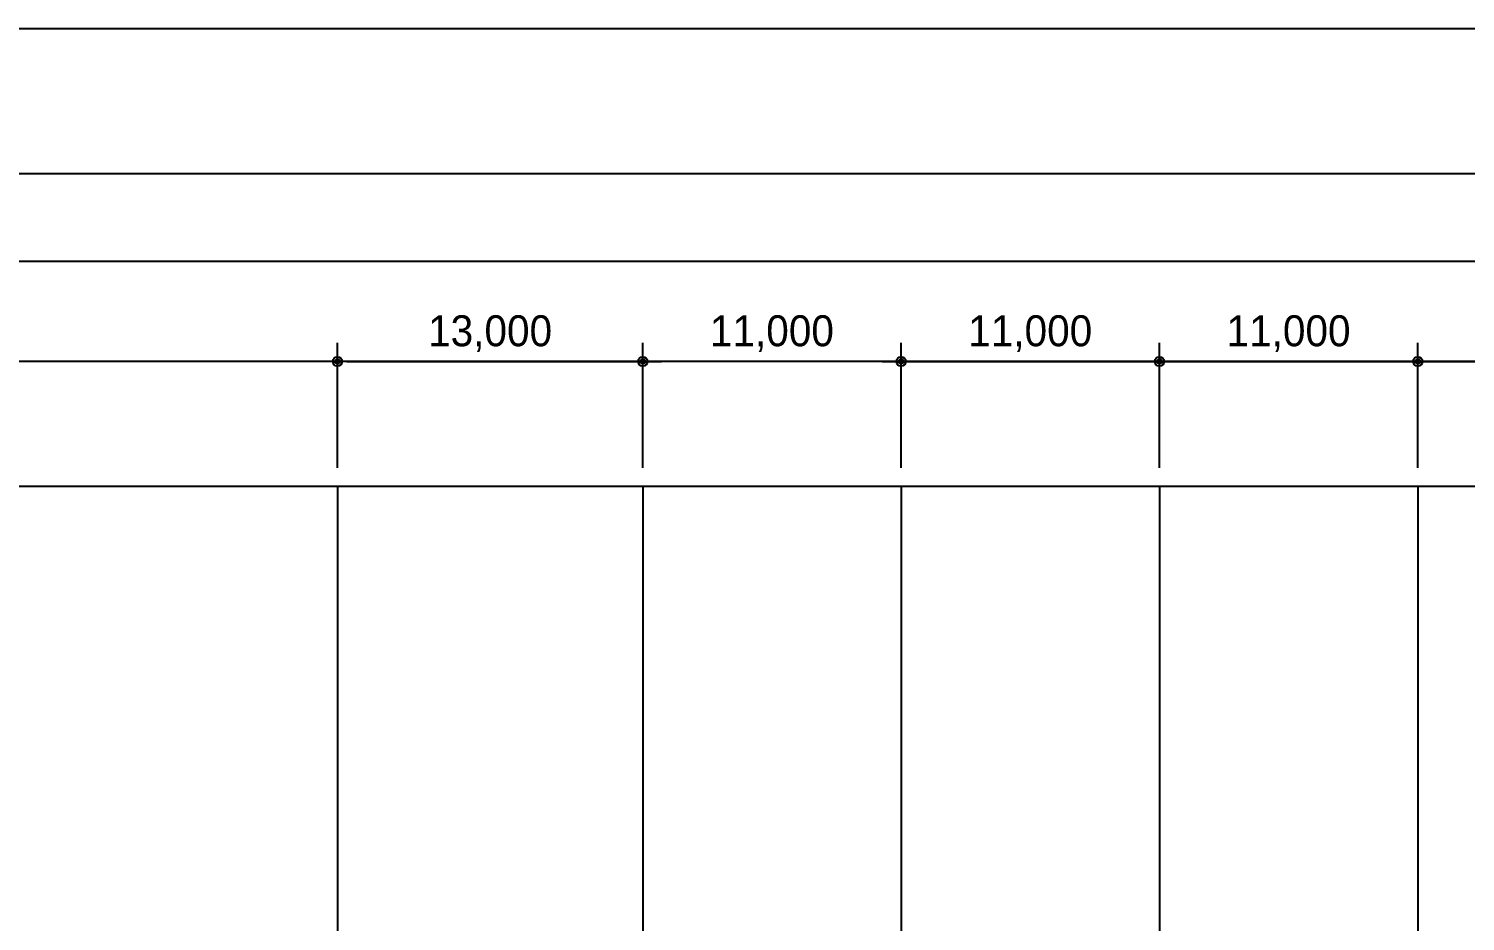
# Model space of a CAD drawing. Extents: x 152195838 to 323921156, y 365159662 to 730681027.
# Drawn here: x 160247361 to 160308532, y 365234821 to 365272862 of the extents above; entities that cross this region are included whole.
import ezdxf

# ---------------------------------------------------------------- set-up
doc = ezdxf.new("R2010")
doc.units = 0
doc.header["$MEASUREMENT"] = 0
doc.linetypes.add('CEN', pattern=[63, 60, -1, 1, -1])
doc.layers.get('0').update_dxf_attribs({"linetype": 'CONTINUOUS'})
doc.layers.get('Defpoints').update_dxf_attribs({"linetype": 'CONTINUOUS'})
doc.layers.add('4A.TEC CEN', color=1, linetype='CEN')
doc.layers.add('DEFPOINT', color=135, linetype='CONTINUOUS', plot=False)
doc.styles.add('돋움', font='')
doc.styles.get('돋움').set_extended_font_data('돋움')
doc.dimstyles.new('DIM_600(외부치수)', dxfattribs={"dimscale": 400, "dimtxt": 3.3, "dimasz": 1, "dimexe": 2, "dimexo": 2, "dimgap": 1, "dimtad": 1, "dimdec": 0, "dimdsep": 46, "dimlunit": 6, "dimtxsty": '돋움', "dimblk1": 'DIMDOT', "dimblk2": 'DIMDOT', "dimsah": 1, "dimcen": 2.5, "dimdle": 1.5, "dimclrd": 8, "dimclre": 8, "dimclrt": 3, "dimadec": 0, "dimazin": 0, "dimtfac": 1, "dimtdec": 0, "dimtix": 1, "dimtmove": 2, "dimatfit": 3, "dimldrblk": 'DIMDOT', "dimfxl": 1, "dimtvp": 1, "dimtolj": 1, "dimtzin": 0, "dimarcsym": 0})

# ---------------------------------------------------------------- blocks, each defined once
blk = doc.blocks.new('zw$44AB')
at = {"layer": 'DEFPOINT'}
for points in [[(194981, 0), (0, 0), (0, -66825), (194981, -66825)], [(11458, -66825), (194981, -66825), (194981, -4637), (11458, -4637)], [(14258, -66825), (194981, -66825), (194981, -7437), (14258, -7437)], [(17458, -66825), (194981, -66825), (194981, -10637), (17458, -10637)], [(21458, -66825), (194981, -66825), (194981, -14637), (21458, -14637)]]:
    blk.add_lwpolyline(points, close=True, dxfattribs=at)
blk = doc.blocks.new('DIMDOT')
at = {"color": 0}
blk.add_line((-2, 0), (2, 0), dxfattribs=at)
for radius in [0.5, 0.25]:
    blk.add_circle((0, 0), radius, dxfattribs=at)
blk = doc.blocks.new('*D110')
at = {"layer": 'DEFPOINT', "color": 8, "lineweight": -2}
for p, q in [((160284507, 365254146), (160284507, 365259479)), ((160295507, 365254146), (160295507, 365259479)), ((160284907, 365258679), (160295107, 365258679))]:
    blk.add_line(p, q, dxfattribs=at)
at = {"layer": 'Defpoints', "color": 0}
for p in [(160295507, 365258679), (160284507, 365253346), (160295507, 365253346)]:
    blk.add_point(p, dxfattribs=at)
at = {"layer": 'DEFPOINT', "color": 8, "lineweight": -2, "xscale": 400, "yscale": 400, "zscale": 400, "rotation": 180}
blk.add_blockref('DIMDOT', (160284507, 365258679), dxfattribs=at)
at = {"layer": 'DEFPOINT', "color": 8, "lineweight": -2, "xscale": 400, "yscale": 400, "zscale": 400}
blk.add_blockref('DIMDOT', (160295507, 365258679), dxfattribs=at)
at = {"layer": 'DEFPOINT', "color": 3, "insert": (160290007, 365259865), "char_height": 1320, "attachment_point": 5, "style": '돋움'}
blk.add_mtext('\\A1;11,000', dxfattribs=at)
blk = doc.blocks.new('*D111')
at = {"layer": 'DEFPOINT', "color": 8, "lineweight": -2}
for p, q in [((160295507, 365254146), (160295507, 365259479)), ((160306507, 365254146), (160306507, 365259479)), ((160295907, 365258679), (160306107, 365258679))]:
    blk.add_line(p, q, dxfattribs=at)
at = {"layer": 'Defpoints', "color": 0}
for p in [(160306507, 365258679), (160295507, 365253346), (160306507, 365253346)]:
    blk.add_point(p, dxfattribs=at)
at = {"layer": 'DEFPOINT', "color": 8, "lineweight": -2, "xscale": 400, "yscale": 400, "zscale": 400, "rotation": 180}
blk.add_blockref('DIMDOT', (160295507, 365258679), dxfattribs=at)
at = {"layer": 'DEFPOINT', "color": 8, "lineweight": -2, "xscale": 400, "yscale": 400, "zscale": 400}
blk.add_blockref('DIMDOT', (160306507, 365258679), dxfattribs=at)
at = {"layer": 'DEFPOINT', "color": 3, "insert": (160301007, 365259865), "char_height": 1320, "attachment_point": 5, "style": '돋움'}
blk.add_mtext('\\A1;11,000', dxfattribs=at)
blk = doc.blocks.new('*D112')
at = {"layer": 'DEFPOINT', "color": 8, "lineweight": -2}
for p, q in [((160306507, 365254146), (160306507, 365259479)), ((160317507, 365254146), (160317507, 365259479)), ((160306907, 365258679), (160317107, 365258679))]:
    blk.add_line(p, q, dxfattribs=at)
at = {"layer": 'Defpoints', "color": 0}
for p in [(160317507, 365258679), (160306507, 365253346), (160317507, 365253346)]:
    blk.add_point(p, dxfattribs=at)
at = {"layer": 'DEFPOINT', "color": 8, "lineweight": -2, "xscale": 400, "yscale": 400, "zscale": 400, "rotation": 180}
blk.add_blockref('DIMDOT', (160306507, 365258679), dxfattribs=at)
at = {"layer": 'DEFPOINT', "color": 8, "lineweight": -2, "xscale": 400, "yscale": 400, "zscale": 400}
blk.add_blockref('DIMDOT', (160317507, 365258679), dxfattribs=at)
at = {"layer": 'DEFPOINT', "color": 3, "insert": (160312007, 365259865), "char_height": 1320, "attachment_point": 5, "style": '돋움'}
blk.add_mtext('\\A1;11,000', dxfattribs=at)
blk = doc.blocks.new('*D117')
at = {"layer": 'DEFPOINT', "color": 8, "lineweight": -2}
for p, q in [((160273507, 365254146), (160273507, 365259479)), ((160284507, 365254146), (160284507, 365259479)), ((160284107, 365258679), (160273907, 365258679))]:
    blk.add_line(p, q, dxfattribs=at)
at = {"layer": 'Defpoints', "color": 0}
for p in [(160273507, 365258679), (160273507, 365253346), (160284507, 365253346)]:
    blk.add_point(p, dxfattribs=at)
at = {"layer": 'DEFPOINT', "color": 8, "lineweight": -2, "xscale": 400, "yscale": 400, "zscale": 400, "rotation": 180}
blk.add_blockref('DIMDOT', (160273507, 365258679), dxfattribs=at)
at = {"layer": 'DEFPOINT', "color": 8, "lineweight": -2, "xscale": 400, "yscale": 400, "zscale": 400}
blk.add_blockref('DIMDOT', (160284507, 365258679), dxfattribs=at)
at = {"layer": 'DEFPOINT', "color": 3, "insert": (160279007, 365259865), "char_height": 1320, "attachment_point": 5, "style": '돋움'}
blk.add_mtext('\\A1;11,000', dxfattribs=at)
blk = doc.blocks.new('*D118')
at = {"layer": 'DEFPOINT', "color": 8, "lineweight": -2}
for p, q in [((160260507, 365254146), (160260507, 365259479)), ((160273507, 365254146), (160273507, 365259479)), ((160260907, 365258679), (160273107, 365258679))]:
    blk.add_line(p, q, dxfattribs=at)
at = {"layer": 'Defpoints', "color": 0}
for p in [(160273507, 365258679), (160260507, 365253346), (160273507, 365253346)]:
    blk.add_point(p, dxfattribs=at)
at = {"layer": 'DEFPOINT', "color": 8, "lineweight": -2, "xscale": 400, "yscale": 400, "zscale": 400, "rotation": 180}
blk.add_blockref('DIMDOT', (160260507, 365258679), dxfattribs=at)
at = {"layer": 'DEFPOINT', "color": 8, "lineweight": -2, "xscale": 400, "yscale": 400, "zscale": 400}
blk.add_blockref('DIMDOT', (160273507, 365258679), dxfattribs=at)
at = {"layer": 'DEFPOINT', "color": 3, "insert": (160267007, 365259865), "char_height": 1320, "attachment_point": 5, "style": '돋움'}
blk.add_mtext('\\A1;13,000', dxfattribs=at)

msp = doc.modelspace()

# ---------------------------------------------------------------- linework, layer by layer
at = {"layer": '4A.TEC CEN', "color": 8, "ltscale": 500, "flags": 128}
for points in [[(160260506.95, 365253346.04), (160260506.95, 365183761.87)], [(160273506.95, 365253346.04), (160273506.95, 365183761.87)], [(160284506.95, 365253346.04), (160284506.95, 365183761.87)], [(160295506.95, 365253346.04), (160295506.95, 365183761.87)], [(160306506.95, 365253346.04), (160306506.95, 365183761.87)]]:
    msp.add_lwpolyline(points, dxfattribs=at)

# ---------------------------------------------------------------- block references
at = {"layer": 'DEFPOINT', "xscale": 1.333333333333333, "yscale": 1.333333333333333, "zscale": 1.333333333333333}
msp.add_blockref('zw$44AB', (160180824.08, 365272861.87), dxfattribs=at)

# ---------------------------------------------------------------- dimensions: what is measured, and where the dimension line sits
at = {"layer": 'DEFPOINT'}
for base, p1, p2, picture, middle in [((160273506.95, 365258679.37, -46250), (160260506.95, 365253346.04), (160273506.95, 365253346.04, -127187.5), '*D118', (160267006.95, 365259865.04, -46250)), ((160295506.95, 365258679.37, -46250), (160284506.95, 365253346.04, -46250), (160295506.95, 365253346.04, -46250), '*D110', (160290006.95, 365259865.04, -46250)), ((160306506.95, 365258679.37, -46250), (160295506.95, 365253346.04, -46250), (160306506.95, 365253346.04, -46250), '*D111', (160301006.95, 365259865.04, -46250)), ((160317506.95, 365258679.37, -46250), (160306506.95, 365253346.04, -46250), (160317506.95, 365253346.04, 161875), '*D112', (160312006.95, 365259865.04, -46250))]:
    dim = msp.add_linear_dim(base=base, p1=p1, p2=p2, angle=180, dimstyle='DIM_600(외부치수)', override={"dimdec": 1, "dimtxsty": '돋움'}, dxfattribs=at)
    dim.commit()
    dim.dimension.update_dxf_attribs({"geometry": picture, "text_midpoint": middle})
dim = msp.add_linear_dim(base=(160273506.95, 365258679.37, -46250), p1=(160284506.95, 365253346.04, -46250), p2=(160273506.95, 365253346.04, -46250), dimstyle='DIM_600(외부치수)', override={"dimdec": 1, "dimtxsty": '돋움'}, dxfattribs=at)
dim.commit()
dim.dimension.update_dxf_attribs({"geometry": '*D117', "text_midpoint": (160279006.95, 365259865.04, -46250)})

doc.saveas('drawing.dxf')
